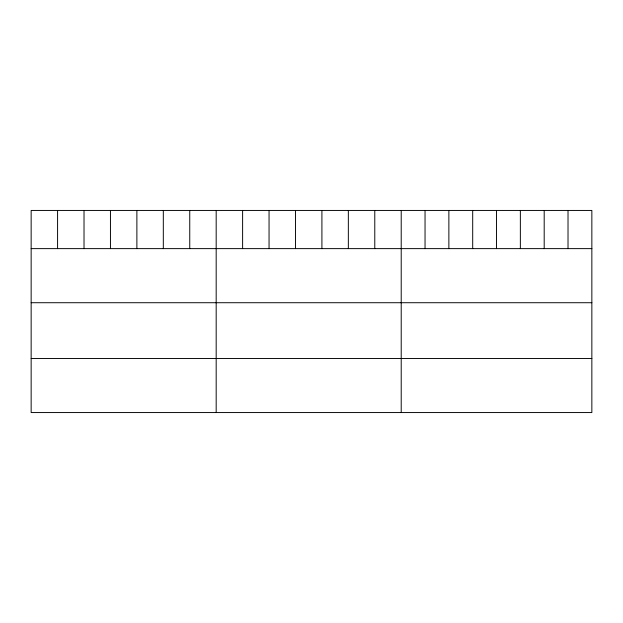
<?xml version="1.0" encoding="UTF-8"?>
<svg xmlns="http://www.w3.org/2000/svg" width="623" height="623" viewBox="0 0 623 623"><rect width="100%" height="100%" fill="white"/><g stroke="black" fill="none" stroke-linecap="round" stroke-linejoin="round"><path stroke-width="0.93" d="M591.85 248.624L591.85 412.558L31.15 412.558L31.15 210.442L591.85 210.442L591.85 248.624L31.15 248.624M31.15 302.723L591.85 302.723M31.15 358.466L591.85 358.466M568.02 210.442L568.02 248.624M544.191 210.442L544.191 248.624M520.361 210.442L520.361 248.624M496.531 210.442L496.531 248.624M472.701 210.442L472.701 248.624M448.872 210.442L448.872 248.624M425.042 210.442L425.042 248.624M401.212 210.442L401.212 412.558M374.781 210.442L374.781 248.624M348.343 210.442L348.343 248.624M321.912 210.442L321.912 248.624M295.481 210.442L295.481 248.624M269.05 210.442L269.05 248.624M242.612 210.442L242.612 248.624M216.181 210.442L216.181 412.558M189.75 210.442L189.75 248.624M163.312 210.442L163.312 248.624M136.881 210.442L136.881 248.624M110.45 210.442L110.45 248.624M84.019 210.442L84.019 248.624M57.581 210.442L57.581 248.624"/></g></svg>
